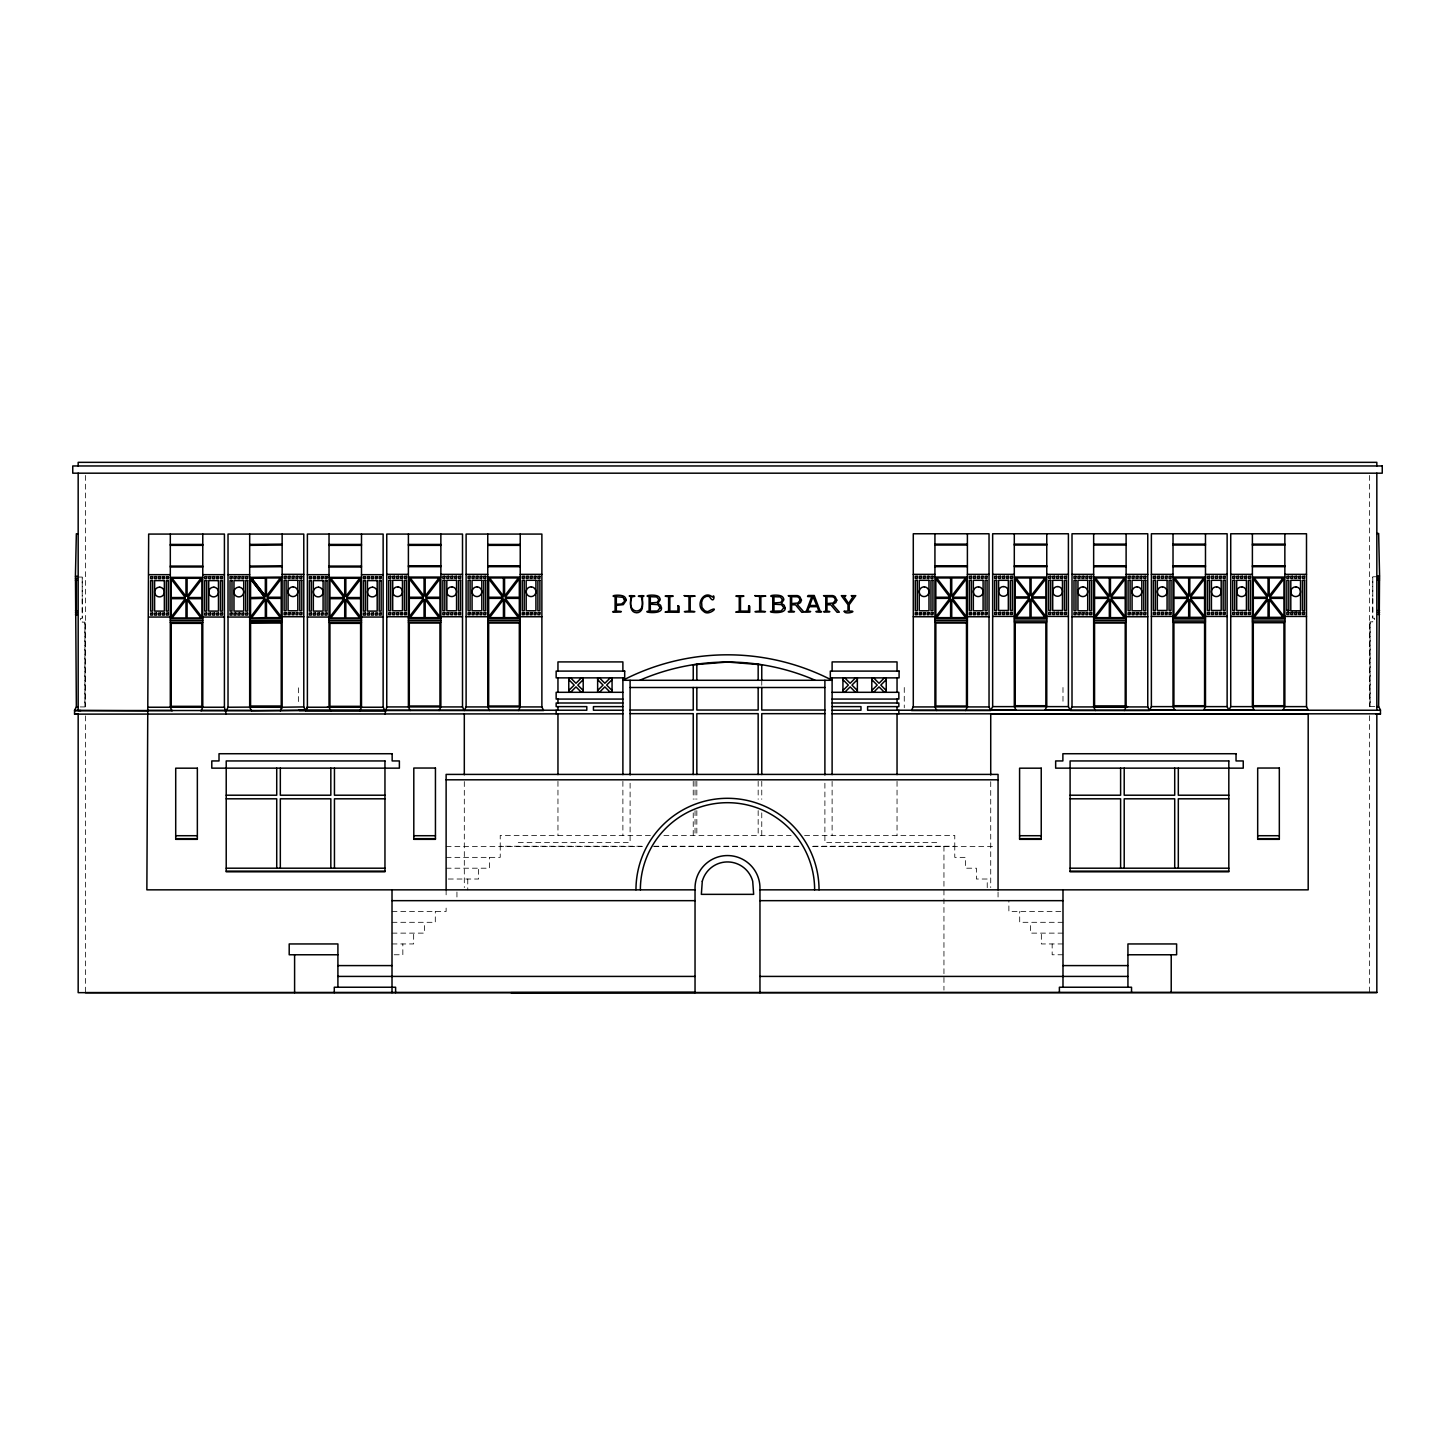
<?xml version="1.0" encoding="UTF-8"?>
<svg xmlns="http://www.w3.org/2000/svg" width="1455" height="1455" viewBox="0 0 1455 1455"><rect width="100%" height="100%" fill="white"/><g stroke="black" fill="none" stroke-linecap="round" stroke-linejoin="round"><path stroke-width="0.75" stroke-dasharray="5 3.75" d="M1376.83 576.762L1372.774 576.762L1372.774 618.248L1374.593 618.248L1374.593 620.066L1372.774 620.066L1372.774 621.867L1370.083 621.867L1370.083 706.639L1376.83 706.639M78.17 577.053L82.226 577.053L82.226 618.539L80.407 618.539L80.407 620.339L82.226 620.339L82.226 622.158L84.917 622.158L84.917 706.93L78.17 706.93M1372.774 577.671L1372.774 596.95M82.226 577.962L82.226 597.241M1372.774 598.078L1372.774 617.356M82.226 598.369L82.226 617.648M1370.083 622.758L1370.083 705.73M84.917 623.049L84.917 706.021M650.385 835.406L500.229 835.406L500.229 846.228L642.51 846.228M663.917 835.406L791.083 835.406M804.615 835.406L954.771 835.406L954.771 846.228L812.49 846.228M518.271 842.627L630.106 842.627L630.106 781.299M936.729 842.627L824.894 842.627L824.894 781.299M653.841 846.228L801.159 846.228M446.121 846.537L642.51 846.537M653.841 846.537L801.159 846.537M812.49 846.537L995.893 846.537M446.121 857.359L500.229 857.359L500.229 846.537M446.121 868.199L489.407 868.199L489.407 857.359M448.286 879.02L478.586 879.02L478.586 868.199M392.013 911.485L446.121 911.485L446.121 904.992M1060.822 911.485L1008.879 911.485L1008.879 900.663M392.013 922.306L435.3 922.306L435.3 911.485M1062.987 922.306L1019.7 922.306L1019.7 911.485M392.013 933.128L424.478 933.128L424.478 922.306M1062.987 933.128L1030.522 933.128L1030.522 922.306M392.013 943.949L413.656 943.949L413.656 933.128M1062.987 943.949L1041.343 943.949L1041.343 933.128M394.178 954.771L402.835 954.771L402.835 943.949M1062.987 954.771L1052.165 954.771L1052.165 943.949M1369.628 475.439L1369.628 706.821M1369.628 715.751L1369.628 992.656M1062.987 687.506L1062.987 703.274M998.057 892.006L998.057 898.499M990.728 781.681L990.728 887.586M987.236 887.677L987.236 879.02L976.414 879.02L976.414 868.199L965.593 868.199L965.593 857.359L954.771 857.359L954.771 846.537M943.949 846.228L943.949 990.091M904.264 687.506L904.264 707.785M897.044 781.371L897.044 835.406M832.115 781.371L832.115 835.406M761.765 680.285L761.765 685.705M761.765 781.299L761.765 799.341M761.765 812.872L761.765 835.406M758.164 781.299L758.164 799.341M758.164 810.617L758.164 835.406M696.836 781.299L696.836 799.341M696.836 810.617L696.836 835.406M695.035 781.299L695.035 799.341M695.035 810.617L695.035 835.406M693.235 781.299L693.235 799.341M693.235 812.872L693.235 835.406M622.886 781.371L622.886 835.406M557.956 781.371L557.956 835.406M467.764 879.02L467.764 889.842M464.309 781.553L464.309 887.586M456.943 892.006L456.943 898.499M446.121 889.842L446.121 898.499M298.366 687.815L298.366 703.583M85.372 475.439L85.372 706.821M85.372 715.896L85.372 992.656"/><path stroke-width="1.5" d="M624.795 601.279L623.049 597.332L616.32 596.696L616.32 604.207L621.467 604.043L624.795 601.279A3.074 3.074 0 0 0 624.613 599.042M695.035 889.842L146.864 889.842L148.665 534.076L224.416 534.076L224.416 707.239L226.216 714.041M200.972 710.84L202.772 707.239L202.772 534.076M226.216 710.84L228.017 707.239L228.017 534.076L303.786 534.076L303.786 706.93L305.586 710.531L74.551 710.531L146.864 710.84M249.678 706.93L282.143 706.93L280.324 710.84L282.143 707.239L282.143 534.076M305.586 710.531L307.387 706.93M307.387 707.239L383.138 707.239L383.138 534.076L307.387 534.076L307.387 707.239L305.586 710.84L384.957 710.84L383.138 706.93M359.694 710.84L361.495 707.239L361.495 534.076M299.275 710.531L543.679 710.531L541.878 706.93L541.878 534.076L466.109 534.076L466.109 706.93L464.309 710.531L462.508 706.93L462.508 534.076L386.757 534.076L386.757 706.93L384.957 713.95M439.064 710.531L440.865 706.93L440.865 534.076M518.417 710.531L520.235 706.93L520.235 534.076M913.285 706.621L911.485 710.531L990.837 710.531L989.036 706.93L989.036 533.767L913.285 533.767L913.285 706.93L989.036 706.93M965.593 710.531L967.393 706.93L967.393 533.767M990.837 710.222L992.656 706.621L992.656 533.767L1068.407 533.767L1068.407 706.621L1070.207 710.222M1044.963 710.222L1046.763 706.621L1046.763 533.767M1072.008 706.621L1070.207 710.531L1149.577 710.531L1147.759 706.93L1147.759 533.767L1072.008 533.767L1072.008 706.93L1147.759 706.93M1124.315 710.531L1126.115 706.93L1126.115 533.767M1149.577 710.222L1151.378 706.621L1151.378 533.767L1227.129 533.767L1227.129 706.621L1228.929 710.222L1230.73 706.621L1230.73 533.767L1306.499 533.767L1306.499 706.621L1308.3 710.222M1203.685 710.222L1205.486 706.621L1205.486 533.767M1283.037 710.222L1284.856 706.621L1284.856 533.767M78.17 533.767L76.351 533.767L75.46 574.361L76.351 706.93L74.551 710.222L74.551 714.132L78.17 714.132L78.17 992.656L1376.83 992.656L1376.83 713.823M568.778 690.488L574.179 685.087L568.778 679.667M581.4 677.866L575.98 683.286L570.578 677.866M570.578 692.307L575.98 686.887L581.4 692.307M583.2 679.667L577.799 685.087L583.2 690.488M597.641 690.488L603.043 685.087L597.641 679.667M610.263 677.866L604.844 683.286L599.442 677.866M599.442 692.307L604.844 686.887L610.263 692.307M612.064 679.667L606.644 685.087L612.064 690.488M842.936 690.488L848.356 685.087L842.936 679.667M855.558 677.866L850.157 683.286L844.737 677.866M844.737 692.307L850.157 686.887L855.558 692.307M857.359 679.667L851.957 685.087L857.359 690.488M871.8 690.488L877.201 685.087L871.8 679.667M884.422 677.866L879.02 683.286L873.6 677.866M873.6 692.307L879.02 686.887L884.422 692.307M886.222 679.667L880.821 685.087L886.222 690.488M639.909 680.285L642.092 679.267A220.396 220.396 0 0 1 812.909 679.267L815.091 680.285M692.562 664.844L727.5 662.043L762.438 664.844M251.479 578.272L265.337 577.962L265.337 596.023L251.479 578.272L265.337 577.962M264.665 597.241L250.569 597.55L250.569 578.854L264.665 597.241L250.569 579.163M282.143 707.239L303.786 706.93M280.488 710.531L305.423 710.222M249.678 544.443L282.143 544.134M249.678 545.352L282.143 545.043M249.678 566.086L282.143 565.777M249.678 566.995L282.143 566.686M249.678 577.362L282.143 577.053M249.678 618.848L282.143 618.539M249.678 620.648L282.143 620.339M249.678 622.467L282.143 622.158L249.678 622.158M282.143 706.93L228.017 707.239M280.324 710.531L251.479 710.84L249.678 707.239L249.678 534.076M511.051 992.656L1376.83 992.346M1376.83 533.476L1378.649 533.476L1379.54 574.07L1378.649 706.639L1380.449 709.931L1380.449 714.132L1375.903 714.132M934.928 544.134L967.393 544.134M1014.299 544.134L1046.763 544.134M1093.651 544.134L1126.115 544.134M1173.021 544.134L1205.486 544.134M1252.391 544.134L1284.856 544.134M170.308 544.443L202.772 544.443M329.03 544.443L361.495 544.443M408.4 544.443L440.865 544.443M487.752 544.443L520.235 544.443M934.928 545.043L967.393 545.043M1014.299 545.043L1046.763 545.043M1093.651 545.043L1126.115 545.043M1173.021 545.043L1205.486 545.043M1252.391 545.043L1284.856 545.043M170.308 545.352L202.772 545.352M329.03 545.352L361.495 545.352M408.4 545.352L440.865 545.352M487.752 545.352L520.235 545.352M408.4 565.777L440.865 565.777M487.752 565.777L520.235 565.777M934.928 565.777L967.393 565.777M1014.299 565.777L1046.763 565.777M1093.651 565.777L1126.115 565.777M1173.021 565.777L1205.486 565.777M1252.391 565.777L1284.856 565.777M170.308 566.086L202.772 566.086M329.03 566.086L361.495 566.086M408.4 566.686L440.865 566.686M487.752 566.686L520.235 566.686M934.928 566.686L967.393 566.686M1014.299 566.686L1046.763 566.686M1093.651 566.686L1126.115 566.686M1173.021 566.686L1205.486 566.686M1252.391 566.686L1284.856 566.686M170.308 566.995L202.772 566.995M329.03 566.995L361.495 566.995M282.143 574.361L303.786 574.361M386.757 574.361L408.4 574.361M440.865 574.361L462.508 574.361M466.109 574.361L487.752 574.361M520.235 574.361L541.878 574.361M913.285 574.361L934.928 574.361M967.393 574.361L989.036 574.361M992.656 574.361L1014.299 574.361M1046.763 574.361L1068.407 574.361M1072.008 574.361L1093.651 574.361M1126.115 574.361L1147.759 574.361M1151.378 574.361L1173.021 574.361M1205.486 574.361L1227.129 574.361M1230.73 574.361L1252.391 574.361M1284.856 574.361L1306.499 574.361M148.665 574.67L170.308 574.67M202.772 574.67L224.416 574.67M228.017 574.67L249.678 574.67M307.387 574.67L329.03 574.67M361.495 574.67L383.138 574.67M75.46 576.344L77.26 576.344M1377.74 576.053L1379.54 576.053M408.4 577.053L440.865 577.053M487.752 577.053L520.235 577.053M934.928 577.053L967.393 577.053M1014.299 577.053L1046.763 577.053M1093.651 577.053L1126.115 577.053M1173.021 577.053L1205.486 577.053M1252.391 577.053L1284.856 577.053M170.308 577.362L202.772 577.362M329.03 577.362L361.495 577.362M1377.74 578.035L1379.54 578.035M75.46 578.326L77.26 578.326M1377.74 580.018L1379.54 580.018M75.46 580.309L77.26 580.309M1286.838 610.482L1288.821 610.791L1288.821 580.309L1286.838 580.309L1286.838 610.482L1288.821 610.482M1377.74 610.5L1379.54 610.5M75.46 610.791L77.26 610.791M1377.74 612.482L1379.54 612.482M75.46 612.773L77.26 612.773M1377.74 614.465L1379.54 614.465M75.46 614.756L77.26 614.756M992.656 616.429L1014.299 616.429M1046.763 616.429L1068.407 616.429M1151.378 616.429L1173.021 616.429M1205.486 616.429L1227.129 616.429M1230.73 616.429L1252.391 616.429M1284.856 616.429L1306.499 616.429M282.143 616.738L303.786 616.738M386.757 616.738L408.4 616.738M440.865 616.738L462.508 616.738M466.109 616.738L487.752 616.738M520.235 616.738L541.878 616.738M913.285 616.738L934.928 616.738M967.393 616.738L989.036 616.738M1072.008 616.738L1093.651 616.738M1126.115 616.738L1147.759 616.738M148.665 617.047L170.308 617.047M202.772 617.047L224.416 617.047M228.017 617.047L249.678 617.047M307.387 617.047L329.03 617.047M361.495 617.047L383.138 617.047M1014.299 618.23L1046.763 618.23M1173.021 618.23L1205.486 618.23M1252.391 618.23L1284.856 618.23M408.4 618.539L440.865 618.539M487.752 618.539L520.235 618.539M934.928 618.539L967.393 618.539M1093.651 618.539L1126.115 618.539M170.308 618.848L202.772 618.848M329.03 618.848L361.495 618.848M1014.299 620.03L1046.763 620.03M1173.021 620.03L1205.486 620.03M1252.391 620.03L1284.856 620.03M408.4 620.339L440.865 620.339M487.752 620.339L520.235 620.339M934.928 620.339L967.393 620.339M1093.651 620.339L1126.115 620.339M170.308 620.648L202.772 620.648M329.03 620.648L361.495 620.648M1014.299 621.849L1046.763 621.849M1173.021 621.849L1205.486 621.849M1252.391 621.849L1284.856 621.849M408.4 622.158L440.865 622.158M487.752 622.158L520.235 622.158M934.928 622.158L967.393 622.158M1093.651 622.158L1126.115 622.158M170.308 622.467L202.772 622.467M329.03 622.467L361.495 622.467M630.106 687.506L824.894 687.506M622.886 692.307L556.156 692.307L556.156 699.073L622.886 699.073M832.115 692.307L898.844 692.307L898.844 699.073L832.115 699.073M622.886 703.001L556.156 703.001L556.156 706.621L586.802 706.621L586.802 710.222L298.621 710.222M832.115 703.001L898.844 703.001L898.844 706.621L867.598 706.621L867.598 710.222L1380.449 710.24M622.886 706.621L593.44 706.621L593.44 710.222L622.886 710.222M832.115 706.621L860.978 706.621L860.978 710.222L832.115 710.222M992.656 706.621L1068.407 706.621M1094.287 706.621L1127.716 706.621M1151.378 706.621L1227.129 706.621M1230.73 706.621L1306.499 706.621M1376.83 706.639L1378.649 706.639M76.351 706.93L78.17 706.93M327.448 706.93L360.858 706.93M386.757 706.93L462.508 706.93M466.109 706.93L541.878 706.93M148.665 707.239L224.416 707.239M991 709.913L1015.936 709.913M1045.108 709.913L1070.043 709.913M1149.723 709.913L1174.676 709.913M1203.831 709.913L1228.784 709.913M1229.093 709.913L1254.028 709.913M1283.201 709.913L1308.136 709.913M630.106 710.04L693.235 710.04L693.235 687.506M824.894 710.04L761.765 710.04L761.765 687.506M147.01 710.531L171.963 710.531M201.117 710.531L251.315 710.531M630.106 713.659L693.235 713.659L693.235 774.533M824.894 713.659L761.765 713.659L761.765 774.533M74.551 714.132L622.886 713.823M832.115 713.823L1380.449 713.823M446.121 779.807L998.057 779.807M226.216 795.212L276.723 795.212L276.723 768.149M384.957 795.212L334.45 795.212L334.45 768.149M1070.098 795.212L1120.605 795.212L1120.605 768.149M1228.82 795.212L1178.314 795.212L1178.314 768.149M226.216 798.813L276.723 798.813L276.723 868.199M384.957 798.813L334.45 798.813L334.45 868.199M1070.098 798.813L1120.605 798.813L1120.605 868.199M1228.82 798.813L1178.314 798.813L1178.314 868.199M175.709 835.716L197.353 835.716M413.802 835.716L435.445 835.716M1019.591 835.716L1041.234 835.716M1257.684 835.716L1279.327 835.716M175.709 838.662L197.353 838.662M413.802 838.662L435.445 838.662M1019.591 838.662L1041.234 838.662M1257.684 838.662L1279.327 838.662M226.216 868.199L384.957 868.199M1070.098 868.199L1228.82 868.199M226.216 871.127L384.957 871.127M1070.098 871.127L1228.82 871.127M759.965 889.842L1308.19 889.842L1308.19 713.896L990.728 714.096L990.728 774.933M392.013 900.663L695.035 900.663M759.965 900.663L1062.987 900.663M337.906 954.771L289.199 954.771L289.199 943.949L337.906 943.949L337.906 987.236M1127.934 954.771L1176.622 954.771L1176.622 943.949L1127.934 943.949L1127.934 987.236M337.906 965.593L392.013 965.593M1062.987 965.593L1127.934 965.593M337.906 976.414L695.035 976.414M759.965 976.414L1127.934 976.414M85.372 992.656L695.035 992.346M80.916 710.567L78.17 710.531L78.17 473.184M251.479 577.962L265.337 596.023M1254.192 710.222L1252.391 706.621L1252.391 533.767M1174.822 710.222L1173.021 706.621L1173.021 533.767M1095.451 710.531L1093.651 706.93L1093.651 533.767M1016.099 710.222L1014.299 706.621L1014.299 533.767M936.729 710.531L934.928 706.93L934.928 533.767M489.571 710.531L487.752 706.93L487.752 534.076M410.201 710.531L408.4 706.93L408.4 534.076M330.831 710.84L329.03 707.239L329.03 534.076M172.108 710.84L170.308 707.239L170.308 534.076M1378.649 580.018L1378.649 610.5M1376.83 465.964L1376.83 462.344L78.17 462.344L78.17 465.964M1376.83 473.184L1376.83 710.24M1174.712 768.149L1174.712 795.212L1124.206 795.212L1124.206 768.149M1174.712 868.199L1174.712 798.813L1124.206 798.813L1124.206 868.199M1171.22 954.771L1171.22 992.346M1131.535 992.346L1131.535 987.236L1059.386 987.236L1059.386 992.346M1062.987 889.842L1062.987 987.236M998.057 889.842L998.057 774.406L446.121 774.406L446.121 889.842M898.844 710.222L898.844 713.823M897.044 671.101L897.044 661.916L832.115 661.916L832.115 671.101M897.044 677.866L897.044 692.307M897.044 699.073L897.044 703.001M897.044 706.621L897.044 710.222M897.044 713.823L897.044 774.624M886.222 677.866L886.222 692.307M871.8 677.866L871.8 692.307M857.359 677.866L857.359 692.307M842.936 677.866L842.936 692.307M832.115 677.866L832.115 774.624M824.894 680.285L824.894 774.915M761.765 664.753L761.765 680.285M759.965 992.656L759.965 888.023A32.465 32.465 0 0 0 727.5 855.558A32.465 32.465 0 0 0 695.035 888.023L695.035 992.656M758.164 664.317L758.164 680.285M758.164 687.506L758.164 710.04L696.836 710.04L696.836 687.506M758.164 774.533L758.164 713.659L696.836 713.659L696.836 774.533M696.836 664.317L696.836 680.285M693.235 664.753L693.235 680.285M630.106 680.285L630.106 774.915M622.886 671.101L622.886 661.916L557.956 661.916L557.956 671.101M622.886 677.866L622.886 774.624M612.064 677.866L612.064 692.307M597.641 677.866L597.641 692.307M583.2 677.866L583.2 692.307M568.778 677.866L568.778 692.307M557.956 677.866L557.956 692.307M557.956 699.073L557.956 703.001M557.956 706.621L557.956 710.222M557.956 713.823L557.956 774.624M556.156 710.222L556.156 713.823M464.309 713.896L464.309 774.788M395.615 992.656L395.615 987.236L334.286 987.236L334.286 992.656M392.013 889.842L392.013 992.656M330.831 768.149L330.831 795.212L280.324 795.212L280.324 768.149M330.831 868.199L330.831 798.813L280.324 798.813L280.324 868.199M294.601 954.771L294.601 992.656M76.351 580.309L76.351 610.791M640.364 889.842A87.136 87.136 0 0 1 727.5 802.687A87.136 87.136 0 0 1 814.636 889.842M635.962 889.842A91.538 91.538 0 0 1 727.5 798.304A91.538 91.538 0 0 1 819.038 889.842M701.565 601.57L701.947 607.408L704.438 610.445A5.984 5.984 0 0 0 707.948 611.573C722.08 603.661 709.058 617.211 703.62 611.373C694.999 605.717 703.583 589.166 712.568 597.15C714.769 591.821 714.823 605.862 709.476 596.623A6.275 6.275 0 0 0 706.112 596.459L703.365 598.023L701.565 601.57M642.437 606.79C642.564 609.936 639.836 612.846 636.653 612.773C628.706 612.41 630.743 601.77 630.797 596.696C624.177 594.804 641.419 595.95 631.997 596.696C624.722 615.265 648.257 616.138 641.237 596.696C631.797 595.932 649.057 594.822 642.437 596.696L642.437 606.79M626.141 600.388L623.304 604.643L616.32 605.407L616.32 611.1C632.198 611.827 604.553 613.119 615.101 611.1L615.101 596.696C607.499 595.604 623.704 593.513 625.25 597.714A4.383 4.383 0 0 1 626.141 600.388M661.425 607.699C663.244 615.41 639.509 611.864 649.112 611.1L649.112 596.696C641.51 595.622 657.551 593.458 659.37 597.478A3.874 3.874 0 0 1 660.17 599.842L657.787 603.425L660.552 605.225L661.425 607.699M785.082 607.699C786.882 615.41 763.148 611.864 772.75 611.1L772.75 596.696C765.148 595.622 781.208 593.458 783.008 597.478A3.874 3.874 0 0 1 783.808 599.842L781.444 603.425L784.19 605.225L785.082 607.699M702.292 881.275L701.346 894.352L753.654 894.352L752.708 881.275A26.099 26.099 0 0 0 702.292 881.275M660.206 607.717L657.514 610.973L650.33 611.1L650.33 604.189L657.787 604.625L660.206 607.717M783.863 607.717L781.171 610.973L773.969 611.1L773.969 604.189L781.444 604.625L783.863 607.717M658.951 599.751L657.096 602.461L650.33 602.97L650.33 596.696L656.66 596.932L658.951 599.751M782.59 599.751L780.735 602.461L773.969 602.97L773.969 596.696L780.298 596.932L782.59 599.751M800.25 600.097L797.795 603.025L791.647 603.589L791.647 596.696L796.922 596.768A4.147 4.147 0 0 1 799.031 597.787L800.25 600.097M835.588 600.097L833.133 603.025L826.967 603.589L826.967 596.696L832.242 596.768A4.147 4.147 0 0 1 834.37 597.787L835.588 600.097M801.469 600.151L800.505 602.588L797.304 604.48L803.997 612.137L801.778 612.3L795.485 604.807L791.647 604.807L791.647 611.1C801.505 612.137 782.008 612.61 790.429 611.1L790.429 596.696L788.192 595.659L797.195 595.586A5.238 5.238 0 0 1 799.923 596.914L801.469 600.151M836.789 600.151L835.825 602.588L832.642 604.48L839.335 612.137L837.098 612.3L830.805 604.807L826.967 604.807L826.967 611.1C836.825 612.137 817.346 612.61 825.767 611.1L825.767 596.696L823.53 595.659L832.533 595.586A5.238 5.238 0 0 1 835.243 596.914L836.789 600.151M678.03 605.68L677.866 611.1L669.846 611.1L669.846 596.696C682.159 595.459 656.296 595.459 668.609 596.696L668.609 611.1L665.117 612.137L679.085 612.3L679.085 606.299L678.03 605.68M748.688 605.68L748.507 611.1L740.486 611.1L740.486 596.696C752.799 595.459 726.954 595.459 739.267 596.696L739.267 611.1L735.775 612.137L749.743 612.3L749.743 606.299L748.688 605.68M809.271 606.68L807.652 611.1C817.274 611.773 800.014 613.064 806.397 611.1L811.726 596.696L807.543 596.532L808.162 595.495L814.236 595.495L820.129 611.1C826.513 613.064 809.253 611.773 818.874 611.1L817.219 606.68L809.271 606.68M812.981 596.696L809.744 605.48L816.746 605.48L812.981 596.696M844.227 611.264C844.609 615.229 859.65 610.663 849.211 611.1L849.211 604.716L855.758 595.659L851.211 595.659L853.012 596.696L848.592 603.498L844.082 596.696L845.901 595.659L841.336 595.659L847.992 604.716L847.992 611.1L844.227 611.264M684.232 595.659L688.997 596.696L688.997 611.1C672.428 612.3 706.784 612.3 690.197 611.1L690.197 596.696L695.144 596.095L684.232 595.659M754.89 595.659L759.656 596.696L759.656 611.1C743.069 612.3 777.443 612.3 760.856 611.1L760.856 596.696L765.803 596.095L754.89 595.659M265.337 599.569L251.479 617.957L265.337 617.648L265.337 599.569M264.665 598.369L250.569 617.047L250.569 598.678L264.665 598.369M185.312 598.678L171.199 617.047L171.199 598.678L185.312 598.678M200.972 578.272L187.095 596.332L187.095 578.272L200.972 578.272M185.967 599.878L172.108 617.957L185.967 617.957L185.967 599.878M201.863 579.163L187.768 597.55L201.863 597.55L201.863 579.163M280.324 577.962L266.465 596.023L266.465 577.962L280.324 577.962M281.233 578.854L267.138 597.241L281.233 597.241L281.233 578.854M344.035 598.678L329.939 617.047L329.939 598.678L344.035 598.678M359.694 578.272L345.835 596.332L345.835 578.272L359.694 578.272M344.708 599.878L330.831 617.957L344.708 617.957L344.708 599.878M360.604 579.163L346.49 597.55L360.604 597.55L360.604 579.163M423.405 598.369L409.291 616.738L409.291 598.369L423.405 598.369M439.064 577.962L425.187 596.023L425.187 577.962L439.064 577.962M424.06 599.569L410.201 617.648L424.06 617.648L424.06 599.569M439.956 578.854L425.86 597.241L439.956 597.241L439.956 578.854M502.757 598.369L488.662 616.738L488.662 598.369L502.757 598.369M518.417 577.962L504.558 596.023L504.558 577.962L518.417 577.962M503.43 599.569L489.571 617.648L503.43 617.648L503.43 599.569M519.326 578.854L505.231 597.241L519.326 597.241L519.326 578.854M949.933 598.369L935.838 616.738L935.838 598.369L949.933 598.369M965.593 577.962L951.734 596.023L951.734 577.962L965.593 577.962M950.606 599.569L936.729 617.648L950.606 617.648L950.606 599.569M966.484 578.854L952.388 597.241L966.484 597.241L966.484 578.854M1029.303 598.06L1015.19 616.429L1015.19 598.06L1029.303 598.06M1029.958 599.26L1016.099 617.338L1029.958 617.338L1029.958 599.26M1108.655 598.369L1094.56 616.738L1094.56 598.369L1108.655 598.369M1124.315 577.962L1110.456 596.023L1110.456 577.962L1124.315 577.962M1109.328 599.569L1095.451 617.648L1109.328 617.648L1109.328 599.569M1125.224 578.854L1111.111 597.241L1125.224 597.241L1125.224 578.854M1203.685 577.962L1189.808 596.023L1189.808 577.962L1203.685 577.962M1204.576 578.854L1190.481 597.241L1204.576 597.241L1204.576 578.854M1283.037 577.962L1269.178 596.023L1269.178 577.962L1283.037 577.962M1283.947 578.854L1269.851 597.241L1283.947 597.241L1283.947 578.854M1044.963 577.962L1031.086 595.713L1031.086 577.962L1044.963 577.962M1045.854 578.854L1031.759 596.932L1045.854 596.932L1045.854 578.854M1188.026 598.369L1173.912 616.429L1173.912 598.369L1188.026 598.369M1188.68 599.569L1174.822 617.338L1188.68 617.338L1188.68 599.569M1267.378 598.369L1253.282 616.429L1253.282 598.369L1267.378 598.369M1268.051 599.569L1254.192 617.338L1268.051 617.338L1268.051 599.569M159.814 587.202L158.54 587.293A4.856 4.856 0 0 0 154.648 591.712L154.721 592.985A4.856 4.856 0 0 0 159.159 596.877L160.414 596.805A4.856 4.856 0 0 0 164.324 592.367L164.233 591.112A4.856 4.856 0 0 0 159.814 587.202M213.921 587.202L212.666 587.293A4.856 4.856 0 0 0 208.756 591.712L208.847 592.985A4.856 4.856 0 0 0 213.267 596.877L214.522 596.805A4.856 4.856 0 0 0 218.432 592.367L218.359 591.112A4.856 4.856 0 0 0 213.921 587.202M239.166 587.202L237.911 587.293A4.856 4.856 0 0 0 234.019 591.712L234.091 592.985A4.856 4.856 0 0 0 238.511 596.877L239.784 596.805A4.856 4.856 0 0 0 243.676 592.367L243.603 591.112A4.856 4.856 0 0 0 239.166 587.202M293.292 586.892L292.019 586.983A4.856 4.856 0 0 0 288.126 591.403L288.199 592.676A4.856 4.856 0 0 0 292.637 596.568L293.892 596.495A4.856 4.856 0 0 0 297.802 592.058L297.711 590.803A4.856 4.856 0 0 0 293.292 586.892M318.536 587.202L317.281 587.293A4.856 4.856 0 0 0 313.371 591.712L313.462 592.985A4.856 4.856 0 0 0 317.881 596.877L319.154 596.805A4.856 4.856 0 0 0 323.046 592.367L322.974 591.112A4.856 4.856 0 0 0 318.536 587.202M372.644 587.202L371.389 587.293A4.856 4.856 0 0 0 367.478 591.712L367.569 592.985A4.856 4.856 0 0 0 371.989 596.877L373.262 596.805A4.856 4.856 0 0 0 377.154 592.367L377.081 591.112A4.856 4.856 0 0 0 372.644 587.202M397.906 586.892L396.633 586.983A4.856 4.856 0 0 0 392.741 591.403L392.814 592.676A4.856 4.856 0 0 0 397.251 596.568L398.506 596.495A4.856 4.856 0 0 0 402.417 592.058L402.326 590.803A4.856 4.856 0 0 0 397.906 586.892M452.014 586.892L450.759 586.983A4.856 4.856 0 0 0 446.849 591.403L446.921 592.676A4.856 4.856 0 0 0 451.359 596.568L452.614 596.495A4.856 4.856 0 0 0 456.524 592.058L456.434 590.803A4.856 4.856 0 0 0 452.014 586.892M477.258 586.892L476.003 586.983A4.856 4.856 0 0 0 472.093 591.403L472.184 592.676A4.856 4.856 0 0 0 476.603 596.568L477.877 596.495A4.856 4.856 0 0 0 481.769 592.058L481.696 590.803A4.856 4.856 0 0 0 477.258 586.892M531.384 586.892L530.111 586.983A4.856 4.856 0 0 0 526.219 591.403L526.292 592.676A4.856 4.856 0 0 0 530.729 596.568L531.984 596.495A4.856 4.856 0 0 0 535.895 592.058L535.804 590.803A4.856 4.856 0 0 0 531.384 586.892M924.434 586.892L923.161 586.983A4.856 4.856 0 0 0 919.269 591.403L919.342 592.676A4.856 4.856 0 0 0 923.78 596.568L925.034 596.495A4.856 4.856 0 0 0 928.945 592.058L928.854 590.803A4.856 4.856 0 0 0 924.434 586.892M978.542 586.892L977.287 586.983A4.856 4.856 0 0 0 973.377 591.403L973.468 592.676A4.856 4.856 0 0 0 977.887 596.568L979.16 596.495A4.856 4.856 0 0 0 983.053 592.058L982.98 590.803A4.856 4.856 0 0 0 978.542 586.892M1003.804 586.583L1002.531 586.674A4.856 4.856 0 0 0 998.639 591.094L998.712 592.367A4.856 4.856 0 0 0 1003.15 596.259L1004.405 596.186A4.856 4.856 0 0 0 1008.297 591.749L1008.224 590.494A4.856 4.856 0 0 0 1003.804 586.583M1057.912 586.583L1056.639 586.674A4.856 4.856 0 0 0 1052.747 591.094L1052.82 592.367A4.856 4.856 0 0 0 1057.258 596.259L1058.513 596.186A4.856 4.856 0 0 0 1062.423 591.749L1062.332 590.494A4.856 4.856 0 0 0 1057.912 586.583M1083.157 586.892L1081.902 586.983A4.856 4.856 0 0 0 1077.991 591.403L1078.082 592.676A4.856 4.856 0 0 0 1082.502 596.568L1083.775 596.495A4.856 4.856 0 0 0 1087.667 592.058L1087.594 590.803A4.856 4.856 0 0 0 1083.157 586.892M1137.264 586.892L1136.009 586.983A4.856 4.856 0 0 0 1132.099 591.403L1132.19 592.676A4.856 4.856 0 0 0 1136.61 596.568L1137.883 596.495A4.856 4.856 0 0 0 1141.775 592.058L1141.702 590.803A4.856 4.856 0 0 0 1137.264 586.892M1162.527 586.892L1161.254 586.983A4.856 4.856 0 0 0 1157.362 591.403L1157.434 592.676A4.856 4.856 0 0 0 1161.872 596.568L1163.127 596.495A4.856 4.856 0 0 0 1167.037 592.058L1166.946 590.803A4.856 4.856 0 0 0 1162.527 586.892M1216.635 586.892L1215.38 586.983A4.856 4.856 0 0 0 1211.469 591.403L1211.56 592.676A4.856 4.856 0 0 0 1215.98 596.568L1217.235 596.495A4.856 4.856 0 0 0 1221.145 592.058L1221.072 590.803A4.856 4.856 0 0 0 1216.635 586.892M1241.879 586.892L1240.624 586.983A4.856 4.856 0 0 0 1236.732 591.403L1236.805 592.676A4.856 4.856 0 0 0 1241.224 596.568L1242.497 596.495A4.856 4.856 0 0 0 1246.389 592.058L1246.317 590.803A4.856 4.856 0 0 0 1241.879 586.892M1296.005 586.892L1294.732 586.983A4.856 4.856 0 0 0 1290.84 591.403L1290.912 592.676A4.856 4.856 0 0 0 1295.35 596.568L1296.605 596.495A4.856 4.856 0 0 0 1300.515 592.058L1300.424 590.803A4.856 4.856 0 0 0 1296.005 586.892M1382.25 465.964L72.75 465.964L72.75 473.184L1382.25 473.184L1382.25 465.964M286.108 576.344L284.125 576.344L284.125 578.326L286.108 578.326L286.108 576.344M290.072 576.344L288.09 576.344L288.09 578.326L290.072 578.326L290.072 576.344M294.037 576.344L292.055 576.344L292.055 578.326L294.037 578.326L294.037 576.344M297.82 576.344L296.02 576.344L296.02 578.326L297.82 578.326L297.82 576.344M301.803 576.344L299.821 576.344L299.821 578.326L301.803 578.326L301.803 576.344M390.722 576.344L388.74 576.344L388.74 578.326L390.722 578.326L390.722 576.344M394.687 576.344L392.704 576.344L392.704 578.326L394.687 578.326L394.687 576.344M398.652 576.344L396.669 576.344L396.669 578.326L398.652 578.326L398.652 576.344M402.453 576.344L400.634 576.344L400.634 578.326L402.453 578.326L402.453 576.344M406.418 576.344L404.435 576.344L404.435 578.326L406.418 578.326L406.418 576.344M444.83 576.344L442.847 576.344L442.847 578.326L444.83 578.326L444.83 576.344M448.795 576.344L446.812 576.344L446.812 578.326L448.795 578.326L448.795 576.344M452.76 576.344L450.777 576.344L450.777 578.326L452.76 578.326L452.76 576.344M456.561 576.344L454.76 576.344L454.76 578.326L456.561 578.326L456.561 576.344M460.526 576.344L458.543 576.344L458.543 578.326L460.526 578.326L460.526 576.344M470.092 576.344L468.092 576.344L468.092 578.326L470.092 578.326L470.092 576.344M474.057 576.344L472.075 576.344L472.075 578.326L474.057 578.326L474.057 576.344M478.022 576.344L476.04 576.344L476.04 578.326L478.022 578.326L478.022 576.344M481.805 576.344L480.005 576.344L480.005 578.326L481.805 578.326L481.805 576.344M485.77 576.344L483.788 576.344L483.788 578.326L485.77 578.326L485.77 576.344M524.2 576.344L522.218 576.344L522.218 578.326L524.2 578.326L524.2 576.344M528.165 576.344L526.183 576.344L526.183 578.326L528.165 578.326L528.165 576.344M532.13 576.344L530.147 576.344L530.147 578.326L532.13 578.326L532.13 576.344M535.913 576.344L534.112 576.344L534.112 578.326L535.913 578.326L535.913 576.344M539.896 576.344L537.895 576.344L537.895 578.326L539.896 578.326L539.896 576.344M917.25 576.344L915.268 576.344L915.268 578.326L917.25 578.326L917.25 576.344M921.215 576.344L919.233 576.344L919.233 578.326L921.215 578.326L921.215 576.344M925.18 576.344L923.198 576.344L923.198 578.326L925.18 578.326L925.18 576.344M928.981 576.344L927.181 576.344L927.181 578.326L928.981 578.326L928.981 576.344M932.946 576.344L930.964 576.344L930.964 578.326L932.946 578.326L932.946 576.344M971.358 576.344L969.376 576.344L969.376 578.326L971.358 578.326L971.358 576.344M975.323 576.344L973.34 576.344L973.34 578.326L975.323 578.326L975.323 576.344M979.306 576.344L977.324 576.344L977.324 578.326L979.306 578.326L979.306 576.344M983.089 576.344L981.288 576.344L981.288 578.326L983.089 578.326L983.089 576.344M987.054 576.344L985.071 576.344L985.071 578.326L987.054 578.326L987.054 576.344M996.62 576.344L994.638 576.344L994.638 578.326L996.62 578.326L996.62 576.344M1000.585 576.344L998.603 576.344L998.603 578.326L1000.585 578.326L1000.585 576.344M1004.55 576.344L1002.568 576.344L1002.568 578.326L1004.55 578.326L1004.55 576.344M1008.333 576.344L1006.533 576.344L1006.533 578.326L1008.333 578.326L1008.333 576.344M1012.316 576.344L1010.316 576.344L1010.316 578.326L1012.316 578.326L1012.316 576.344M1050.728 576.344L1048.746 576.344L1048.746 578.326L1050.728 578.326L1050.728 576.344M1054.693 576.344L1052.711 576.344L1052.711 578.326L1054.693 578.326L1054.693 576.344M1058.658 576.344L1056.676 576.344L1056.676 578.326L1058.658 578.326L1058.658 576.344M1062.459 576.344L1060.64 576.344L1060.64 578.326L1062.459 578.326L1062.459 576.344M1066.424 576.344L1064.442 576.344L1064.442 578.326L1066.424 578.326L1066.424 576.344M1075.973 576.344L1073.99 576.344L1073.99 578.326L1075.973 578.326L1075.973 576.344M1079.956 576.344L1077.955 576.344L1077.955 578.326L1079.956 578.326L1079.956 576.344M1083.92 576.344L1081.938 576.344L1081.938 578.326L1083.92 578.326L1083.92 576.344M1087.703 576.344L1085.903 576.344L1085.903 578.326L1087.703 578.326L1087.703 576.344M1091.668 576.344L1089.686 576.344L1089.686 578.326L1091.668 578.326L1091.668 576.344M1130.099 576.344L1128.098 576.344L1128.098 578.326L1130.099 578.326L1130.099 576.344M1134.063 576.344L1132.081 576.344L1132.081 578.326L1134.063 578.326L1134.063 576.344M1138.028 576.344L1136.046 576.344L1136.046 578.326L1138.028 578.326L1138.028 576.344M1141.811 576.344L1140.011 576.344L1140.011 578.326L1141.811 578.326L1141.811 576.344M1145.776 576.344L1143.794 576.344L1143.794 578.326L1145.776 578.326L1145.776 576.344M1155.343 576.344L1153.36 576.344L1153.36 578.326L1155.343 578.326L1155.343 576.344M1159.308 576.344L1157.325 576.344L1157.325 578.326L1159.308 578.326L1159.308 576.344M1163.273 576.344L1161.29 576.344L1161.29 578.326L1163.273 578.326L1163.273 576.344M1167.074 576.344L1165.255 576.344L1165.255 578.326L1167.074 578.326L1167.074 576.344M1171.039 576.344L1169.056 576.344L1169.056 578.326L1171.039 578.326L1171.039 576.344M1209.451 576.344L1207.468 576.344L1207.468 578.326L1209.451 578.326L1209.451 576.344M1213.415 576.344L1211.433 576.344L1211.433 578.326L1213.415 578.326L1213.415 576.344M1217.399 576.344L1215.398 576.344L1215.398 578.326L1217.399 578.326L1217.399 576.344M1221.182 576.344L1219.381 576.344L1219.381 578.326L1221.182 578.326L1221.182 576.344M1225.146 576.344L1223.164 576.344L1223.164 578.326L1225.146 578.326L1225.146 576.344M1234.713 576.344L1232.731 576.344L1232.731 578.326L1234.713 578.326L1234.713 576.344M1238.678 576.344L1236.695 576.344L1236.695 578.326L1238.678 578.326L1238.678 576.344M1242.643 576.344L1240.66 576.344L1240.66 578.326L1242.643 578.326L1242.643 576.344M1246.426 576.344L1244.625 576.344L1244.625 578.326L1246.426 578.326L1246.426 576.344M1250.391 576.344L1248.408 576.344L1248.408 578.326L1250.391 578.326L1250.391 576.344M1288.821 576.344L1286.838 576.344L1286.838 578.326L1288.821 578.326L1288.821 576.344M1292.786 576.344L1290.803 576.344L1290.803 578.326L1292.786 578.326L1292.786 576.344M1296.751 576.344L1294.768 576.344L1294.768 578.326L1296.751 578.326L1296.751 576.344M1300.534 576.344L1298.733 576.344L1298.733 578.326L1300.534 578.326L1300.534 576.344M1304.517 576.344L1302.534 576.344L1302.534 578.326L1304.517 578.326L1304.517 576.344M152.63 576.653L150.647 576.653L150.647 578.635L152.63 578.635L152.63 576.653M156.594 576.653L154.612 576.653L154.612 578.635L156.594 578.635L156.594 576.653M160.559 576.653L158.577 576.653L158.577 578.635L160.559 578.635L160.559 576.653M164.36 576.653L162.542 576.653L162.542 578.635L164.36 578.635L164.36 576.653M168.325 576.653L166.343 576.653L166.343 578.635L168.325 578.635L168.325 576.653M206.737 576.653L204.755 576.653L204.755 578.635L206.737 578.635L206.737 576.653M210.702 576.653L208.72 576.653L208.72 578.635L210.702 578.635L210.702 576.653M214.685 576.653L212.685 576.653L212.685 578.635L214.685 578.635L214.685 576.653M218.468 576.653L216.668 576.653L216.668 578.635L218.468 578.635L218.468 576.653M222.433 576.653L220.451 576.653L220.451 578.635L222.433 578.635L222.433 576.653M232 576.653L230.017 576.653L230.017 578.635L232 578.635L232 576.653M235.965 576.653L233.982 576.653L233.982 578.635L235.965 578.635L235.965 576.653M239.929 576.653L237.947 576.653L237.947 578.635L239.929 578.635L239.929 576.653M243.713 576.653L241.912 576.653L241.912 578.635L243.713 578.635L243.713 576.653M247.677 576.653L245.695 576.653L245.695 578.635L247.677 578.635L247.677 576.653M311.352 576.653L309.369 576.653L309.369 578.635L311.352 578.635L311.352 576.653M315.317 576.653L313.334 576.653L313.334 578.635L315.317 578.635L315.317 576.653M319.3 576.653L317.317 576.653L317.317 578.635L319.3 578.635L319.3 576.653M323.083 576.653L321.282 576.653L321.282 578.635L323.083 578.635L323.083 576.653M327.048 576.653L325.065 576.653L325.065 578.635L327.048 578.635L327.048 576.653M365.46 576.653L363.477 576.653L363.477 578.635L365.46 578.635L365.46 576.653M369.443 576.653L367.46 576.653L367.46 578.635L369.443 578.635L369.443 576.653M373.408 576.653L371.425 576.653L371.425 578.635L373.408 578.635L373.408 576.653M377.191 576.653L375.39 576.653L375.39 578.635L377.191 578.635L377.191 576.653M381.155 576.653L379.173 576.653L379.173 578.635L381.155 578.635L381.155 576.653M424.06 577.962L410.201 577.962L424.06 596.023L424.06 577.962M503.43 577.962L489.571 577.962L503.43 596.023L503.43 577.962M950.606 577.962L936.729 577.962L950.606 596.023L950.606 577.962M1029.958 577.962L1016.099 577.962L1029.958 595.713L1029.958 577.962M1109.328 577.962L1095.451 577.962L1109.328 596.023L1109.328 577.962M1188.68 577.962L1174.822 577.962L1188.68 596.023L1188.68 577.962M1268.051 577.962L1254.192 577.962L1268.051 596.023L1268.051 577.962M185.967 578.272L172.108 578.272L185.967 596.332L185.967 578.272M344.708 578.272L330.831 578.272L344.708 596.332L344.708 578.272M286.108 580.309L284.125 580.309L284.125 610.791L286.108 610.791L286.108 580.309M297.82 580.309L288.09 580.309L288.09 610.791L297.82 610.791L297.82 580.309M301.803 580.309L299.821 580.309L299.821 610.791L301.803 610.791L301.803 580.309M390.722 580.309L388.74 580.309L388.74 610.791L390.722 610.791L390.722 580.309M402.453 580.309L392.704 580.309L392.704 610.791L402.453 610.791L402.453 580.309M406.418 580.309L404.435 580.309L404.435 610.791L406.418 610.791L406.418 580.309M444.83 580.309L442.847 580.309L442.847 610.791L444.83 610.791L444.83 580.309M456.561 580.309L446.812 580.309L446.812 610.791L456.561 610.791L456.561 580.309M460.526 580.309L458.543 580.309L458.543 610.791L460.526 610.791L460.526 580.309M470.092 580.309L468.092 580.309L468.092 610.791L470.092 610.791L470.092 580.309M481.805 580.309L472.075 580.309L472.075 610.791L481.805 610.791L481.805 580.309M485.77 580.309L483.788 580.309L483.788 610.791L485.77 610.791L485.77 580.309M524.2 580.309L522.218 580.309L522.218 610.791L524.2 610.791L524.2 580.309M535.913 580.309L526.183 580.309L526.183 610.791L535.913 610.791L535.913 580.309M539.896 580.309L537.895 580.309L537.895 610.791L539.896 610.791L539.896 580.309M917.25 580.309L915.268 580.309L915.268 610.791L917.25 610.791L917.25 580.309M928.981 580.309L919.233 580.309L919.233 610.791L928.981 610.791L928.981 580.309M932.946 580.309L930.964 580.309L930.964 610.791L932.946 610.791L932.946 580.309M971.358 580.309L969.376 580.309L969.376 610.791L971.358 610.791L971.358 580.309M983.089 580.309L973.34 580.309L973.34 610.791L983.089 610.791L983.089 580.309M987.054 580.309L985.071 580.309L985.071 610.791L987.054 610.791L987.054 580.309M996.62 580.309L994.638 580.309L994.638 610.482L996.62 610.482L996.62 580.309M1008.333 580.309L998.603 580.309L998.603 610.482L1008.333 610.482L1008.333 580.309M1012.316 580.309L1010.316 580.309L1010.316 610.482L1012.316 610.482L1012.316 580.309M1050.728 580.309L1048.746 580.309L1048.746 610.482L1050.728 610.482L1050.728 580.309M1062.459 580.309L1052.711 580.309L1052.711 610.482L1062.459 610.482L1062.459 580.309M1066.424 580.309L1064.442 580.309L1064.442 610.482L1066.424 610.482L1066.424 580.309M1075.973 580.309L1073.99 580.309L1073.99 610.791L1075.973 610.791L1075.973 580.309M1087.703 580.309L1077.955 580.309L1077.955 610.791L1087.703 610.791L1087.703 580.309M1091.668 580.309L1089.686 580.309L1089.686 610.791L1091.668 610.791L1091.668 580.309M1130.099 580.309L1128.098 580.309L1128.098 610.791L1130.099 610.791L1130.099 580.309M1141.811 580.309L1132.081 580.309L1132.081 610.791L1141.811 610.791L1141.811 580.309M1145.776 580.309L1143.794 580.309L1143.794 610.791L1145.776 610.791L1145.776 580.309M1155.343 580.309L1153.36 580.309L1153.36 610.482L1155.343 610.482L1155.343 580.309M1167.074 580.309L1157.325 580.309L1157.325 610.482L1167.074 610.482L1167.074 580.309M1171.039 580.309L1169.056 580.309L1169.056 610.482L1171.039 610.482L1171.039 580.309M1209.451 580.309L1207.468 580.309L1207.468 610.482L1209.451 610.482L1209.451 580.309M1221.182 580.309L1211.433 580.309L1211.433 610.482L1221.182 610.482L1221.182 580.309M1225.146 580.309L1223.164 580.309L1223.164 610.482L1225.146 610.482L1225.146 580.309M1234.713 580.309L1232.731 580.309L1232.731 610.482L1234.713 610.482L1234.713 580.309M1246.426 580.309L1236.695 580.309L1236.695 610.482L1246.426 610.482L1246.426 580.309M1250.391 580.309L1248.408 580.309L1248.408 610.482L1250.391 610.482L1250.391 580.309M1300.534 580.309L1290.803 580.309L1290.803 610.791L1300.534 610.791L1300.534 580.309M1304.517 580.309L1302.534 580.309L1302.534 610.791L1304.517 610.791L1304.517 580.309M152.63 580.618L150.647 580.618L150.647 611.1L152.63 611.1L152.63 580.618M164.36 580.618L154.612 580.618L154.612 611.1L164.36 611.1L164.36 580.618M168.325 580.618L166.343 580.618L166.343 611.1L168.325 611.1L168.325 580.618M206.737 580.618L204.755 580.618L204.755 611.1L206.737 611.1L206.737 580.618M218.468 580.618L208.72 580.618L208.72 611.1L218.468 611.1L218.468 580.618M222.433 580.618L220.451 580.618L220.451 611.1L222.433 611.1L222.433 580.618M232 580.618L230.017 580.618L230.017 611.1L232 611.1L232 580.618M243.713 580.618L233.982 580.618L233.982 611.1L243.713 611.1L243.713 580.618M247.677 580.618L245.695 580.618L245.695 611.1L247.677 611.1L247.677 580.618M311.352 580.618L309.369 580.618L309.369 611.1L311.352 611.1L311.352 580.618M323.083 580.618L313.334 580.618L313.334 611.1L323.083 611.1L323.083 580.618M327.048 580.618L325.065 580.618L325.065 611.1L327.048 611.1L327.048 580.618M365.46 580.618L363.477 580.618L363.477 611.1L365.46 611.1L365.46 580.618M377.191 580.618L367.46 580.618L367.46 611.1L377.191 611.1L377.191 580.618M381.155 580.618L379.173 580.618L379.173 611.1L381.155 611.1L381.155 580.618M1029.303 596.932L1015.19 596.932L1015.19 578.854L1029.303 596.932M423.405 597.241L409.291 597.241L409.291 578.854L423.405 597.241M502.757 597.241L488.662 597.241L488.662 578.854L502.757 597.241M949.933 597.241L935.838 597.241L935.838 578.854L949.933 597.241M1108.655 597.241L1094.56 597.241L1094.56 578.854L1108.655 597.241M1188.026 597.241L1173.912 597.241L1173.912 578.854L1188.026 597.241M1267.378 597.241L1253.282 597.241L1253.282 578.854L1267.378 597.241M185.312 597.55L171.199 597.55L171.199 579.163L185.312 597.55M344.035 597.55L329.939 597.55L329.939 579.163L344.035 597.55M1045.854 598.06L1031.759 598.06L1045.854 616.429L1045.854 598.06M281.233 598.369L267.138 598.369L281.233 616.738L281.233 598.369M439.956 598.369L425.86 598.369L439.956 616.738L439.956 598.369M519.326 598.369L505.231 598.369L519.326 616.738L519.326 598.369M966.484 598.369L952.388 598.369L966.484 616.738L966.484 598.369M1125.224 598.369L1111.111 598.369L1125.224 616.738L1125.224 598.369M1204.576 598.369L1190.481 598.369L1204.576 616.429L1204.576 598.369M1283.947 598.369L1269.851 598.369L1283.947 616.429L1283.947 598.369M201.863 598.678L187.768 598.678L201.863 617.047L201.863 598.678M360.604 598.678L346.49 598.678L360.604 617.047L360.604 598.678M996.62 612.464L994.638 612.464L994.638 614.447L996.62 614.447L996.62 612.464M1000.585 612.464L998.603 612.464L998.603 614.447L1000.585 614.447L1000.585 612.464M1004.55 612.464L1002.568 612.464L1002.568 614.447L1004.55 614.447L1004.55 612.464M1008.333 612.464L1006.533 612.464L1006.533 614.447L1008.333 614.447L1008.333 612.464M1012.316 612.464L1010.316 612.464L1010.316 614.447L1012.316 614.447L1012.316 612.464M1050.728 612.464L1048.746 612.464L1048.746 614.447L1050.728 614.447L1050.728 612.464M1054.693 612.464L1052.711 612.464L1052.711 614.447L1054.693 614.447L1054.693 612.464M1058.658 612.464L1056.676 612.464L1056.676 614.447L1058.658 614.447L1058.658 612.464M1062.459 612.464L1060.64 612.464L1060.64 614.447L1062.459 614.447L1062.459 612.464M1066.424 612.464L1064.442 612.464L1064.442 614.447L1066.424 614.447L1066.424 612.464M1155.343 612.464L1153.36 612.464L1153.36 614.447L1155.343 614.447L1155.343 612.464M1159.308 612.464L1157.325 612.464L1157.325 614.447L1159.308 614.447L1159.308 612.464M1163.273 612.464L1161.29 612.464L1161.29 614.447L1163.273 614.447L1163.273 612.464M1167.074 612.464L1165.255 612.464L1165.255 614.447L1167.074 614.447L1167.074 612.464M1171.039 612.464L1169.056 612.464L1169.056 614.447L1171.039 614.447L1171.039 612.464M1209.451 612.464L1207.468 612.464L1207.468 614.447L1209.451 614.447L1209.451 612.464M1213.415 612.464L1211.433 612.464L1211.433 614.447L1213.415 614.447L1213.415 612.464M1217.399 612.464L1215.398 612.464L1215.398 614.447L1217.399 614.447L1217.399 612.464M1221.182 612.464L1219.381 612.464L1219.381 614.447L1221.182 614.447L1221.182 612.464M1225.146 612.464L1223.164 612.464L1223.164 614.447L1225.146 614.447L1225.146 612.464M1234.713 612.464L1232.731 612.464L1232.731 614.447L1234.713 614.447L1234.713 612.464M1238.678 612.464L1236.695 612.464L1236.695 614.447L1238.678 614.447L1238.678 612.464M1242.643 612.464L1240.66 612.464L1240.66 614.447L1242.643 614.447L1242.643 612.464M1246.426 612.464L1244.625 612.464L1244.625 614.447L1246.426 614.447L1246.426 612.464M1250.391 612.464L1248.408 612.464L1248.408 614.447L1250.391 614.447L1250.391 612.464M1288.821 612.464L1286.838 612.464L1286.838 614.447L1288.821 614.447L1288.821 612.464M1292.786 612.464L1290.803 612.464L1290.803 614.447L1292.786 614.447L1292.786 612.464M1296.751 612.464L1294.768 612.464L1294.768 614.447L1296.751 614.447L1296.751 612.464M1300.534 612.464L1298.733 612.464L1298.733 614.447L1300.534 614.447L1300.534 612.464M1304.517 612.464L1302.534 612.464L1302.534 614.447L1304.517 614.447L1304.517 612.464M286.108 612.773L284.125 612.773L284.125 614.756L286.108 614.756L286.108 612.773M290.072 612.773L288.09 612.773L288.09 614.756L290.072 614.756L290.072 612.773M294.037 612.773L292.055 612.773L292.055 614.756L294.037 614.756L294.037 612.773M297.82 612.773L296.02 612.773L296.02 614.756L297.82 614.756L297.82 612.773M301.803 612.773L299.821 612.773L299.821 614.756L301.803 614.756L301.803 612.773M390.722 612.773L388.74 612.773L388.74 614.756L390.722 614.756L390.722 612.773M394.687 612.773L392.704 612.773L392.704 614.756L394.687 614.756L394.687 612.773M398.652 612.773L396.669 612.773L396.669 614.756L398.652 614.756L398.652 612.773M402.453 612.773L400.634 612.773L400.634 614.756L402.453 614.756L402.453 612.773M406.418 612.773L404.435 612.773L404.435 614.756L406.418 614.756L406.418 612.773M444.83 612.773L442.847 612.773L442.847 614.756L444.83 614.756L444.83 612.773M448.795 612.773L446.812 612.773L446.812 614.756L448.795 614.756L448.795 612.773M452.76 612.773L450.777 612.773L450.777 614.756L452.76 614.756L452.76 612.773M456.561 612.773L454.76 612.773L454.76 614.756L456.561 614.756L456.561 612.773M460.526 612.773L458.543 612.773L458.543 614.756L460.526 614.756L460.526 612.773M470.092 612.773L468.092 612.773L468.092 614.756L470.092 614.756L470.092 612.773M474.057 612.773L472.075 612.773L472.075 614.756L474.057 614.756L474.057 612.773M478.022 612.773L476.04 612.773L476.04 614.756L478.022 614.756L478.022 612.773M481.805 612.773L480.005 612.773L480.005 614.756L481.805 614.756L481.805 612.773M485.77 612.773L483.788 612.773L483.788 614.756L485.77 614.756L485.77 612.773M524.2 612.773L522.218 612.773L522.218 614.756L524.2 614.756L524.2 612.773M528.165 612.773L526.183 612.773L526.183 614.756L528.165 614.756L528.165 612.773M532.13 612.773L530.147 612.773L530.147 614.756L532.13 614.756L532.13 612.773M535.913 612.773L534.112 612.773L534.112 614.756L535.913 614.756L535.913 612.773M539.896 612.773L537.895 612.773L537.895 614.756L539.896 614.756L539.896 612.773M917.25 612.773L915.268 612.773L915.268 614.756L917.25 614.756L917.25 612.773M921.215 612.773L919.233 612.773L919.233 614.756L921.215 614.756L921.215 612.773M925.18 612.773L923.198 612.773L923.198 614.756L925.18 614.756L925.18 612.773M928.981 612.773L927.181 612.773L927.181 614.756L928.981 614.756L928.981 612.773M932.946 612.773L930.964 612.773L930.964 614.756L932.946 614.756L932.946 612.773M971.358 612.773L969.376 612.773L969.376 614.756L971.358 614.756L971.358 612.773M975.323 612.773L973.34 612.773L973.34 614.756L975.323 614.756L975.323 612.773M979.306 612.773L977.324 612.773L977.324 614.756L979.306 614.756L979.306 612.773M983.089 612.773L981.288 612.773L981.288 614.756L983.089 614.756L983.089 612.773M987.054 612.773L985.071 612.773L985.071 614.756L987.054 614.756L987.054 612.773M1075.973 612.773L1073.99 612.773L1073.99 614.756L1075.973 614.756L1075.973 612.773M1079.956 612.773L1077.955 612.773L1077.955 614.756L1079.956 614.756L1079.956 612.773M1083.92 612.773L1081.938 612.773L1081.938 614.756L1083.92 614.756L1083.92 612.773M1087.703 612.773L1085.903 612.773L1085.903 614.756L1087.703 614.756L1087.703 612.773M1091.668 612.773L1089.686 612.773L1089.686 614.756L1091.668 614.756L1091.668 612.773M1130.099 612.773L1128.098 612.773L1128.098 614.756L1130.099 614.756L1130.099 612.773M1134.063 612.773L1132.081 612.773L1132.081 614.756L1134.063 614.756L1134.063 612.773M1138.028 612.773L1136.046 612.773L1136.046 614.756L1138.028 614.756L1138.028 612.773M1141.811 612.773L1140.011 612.773L1140.011 614.756L1141.811 614.756L1141.811 612.773M1145.776 612.773L1143.794 612.773L1143.794 614.756L1145.776 614.756L1145.776 612.773M152.63 613.082L150.647 613.082L150.647 615.065L152.63 615.065L152.63 613.082M156.594 613.082L154.612 613.082L154.612 615.065L156.594 615.065L156.594 613.082M160.559 613.082L158.577 613.082L158.577 615.065L160.559 615.065L160.559 613.082M164.36 613.082L162.542 613.082L162.542 615.065L164.36 615.065L164.36 613.082M168.325 613.082L166.343 613.082L166.343 615.065L168.325 615.065L168.325 613.082M206.737 613.082L204.755 613.082L204.755 615.065L206.737 615.065L206.737 613.082M210.702 613.082L208.72 613.082L208.72 615.065L210.702 615.065L210.702 613.082M214.685 613.082L212.685 613.082L212.685 615.065L214.685 615.065L214.685 613.082M218.468 613.082L216.668 613.082L216.668 615.065L218.468 615.065L218.468 613.082M222.433 613.082L220.451 613.082L220.451 615.065L222.433 615.065L222.433 613.082M232 613.082L230.017 613.082L230.017 615.065L232 615.065L232 613.082M235.965 613.082L233.982 613.082L233.982 615.065L235.965 615.065L235.965 613.082M239.929 613.082L237.947 613.082L237.947 615.065L239.929 615.065L239.929 613.082M243.713 613.082L241.912 613.082L241.912 615.065L243.713 615.065L243.713 613.082M247.677 613.082L245.695 613.082L245.695 615.065L247.677 615.065L247.677 613.082M311.352 613.082L309.369 613.082L309.369 615.065L311.352 615.065L311.352 613.082M315.317 613.082L313.334 613.082L313.334 615.065L315.317 615.065L315.317 613.082M319.3 613.082L317.317 613.082L317.317 615.065L319.3 615.065L319.3 613.082M323.083 613.082L321.282 613.082L321.282 615.065L323.083 615.065L323.083 613.082M327.048 613.082L325.065 613.082L325.065 615.065L327.048 615.065L327.048 613.082M365.46 613.082L363.477 613.082L363.477 615.065L365.46 615.065L365.46 613.082M369.443 613.082L367.46 613.082L367.46 615.065L369.443 615.065L369.443 613.082M373.408 613.082L371.425 613.082L371.425 615.065L373.408 615.065L373.408 613.082M377.191 613.082L375.39 613.082L375.39 615.065L377.191 615.065L377.191 613.082M381.155 613.082L379.173 613.082L379.173 615.065L381.155 615.065L381.155 613.082M1044.963 617.338L1031.086 617.338L1031.086 599.26L1044.963 617.338M1203.685 617.338L1189.808 617.338L1189.808 599.569L1203.685 617.338M1283.037 617.338L1269.178 617.338L1269.178 599.569L1283.037 617.338M280.324 617.648L266.465 617.648L266.465 599.569L280.324 617.648M439.064 617.648L425.187 617.648L425.187 599.569L439.064 617.648M518.417 617.648L504.558 617.648L504.558 599.569L518.417 617.648M965.593 617.648L951.734 617.648L951.734 599.569L965.593 617.648M1124.315 617.648L1110.456 617.648L1110.456 599.569L1124.315 617.648M200.972 617.957L187.095 617.957L187.095 599.878L200.972 617.957M359.694 617.957L345.835 617.957L345.835 599.878L359.694 617.957M1045.854 622.74L1015.19 622.74L1015.19 705.711L1045.854 705.711L1045.854 622.74M1204.576 622.74L1173.912 622.74L1173.912 705.711L1204.576 705.711L1204.576 622.74M1283.947 622.74L1253.282 622.74L1253.282 705.711L1283.947 705.711L1283.947 622.74M281.233 623.049L250.569 623.049L250.569 706.021L281.233 706.021L281.233 623.049M439.956 623.049L409.291 623.049L409.291 706.021L439.956 706.021L439.956 623.049M519.326 623.049L488.662 623.049L488.662 706.021L519.326 706.021L519.326 623.049M966.484 623.049L935.838 623.049L935.838 706.021L966.484 706.021L966.484 623.049M1125.224 623.049L1094.56 623.049L1094.56 706.021L1125.224 706.021L1125.224 623.049M201.863 623.358L171.199 623.358L171.199 706.33L201.863 706.33L201.863 623.358M360.604 623.358L329.939 623.358L329.939 706.33L360.604 706.33L360.604 623.358M624.686 671.101L556.156 671.101L556.156 677.866L624.686 677.866L624.686 671.101M899.081 671.101L830.314 671.101L830.314 677.866L899.081 677.866L899.081 671.101M832.115 680.285L622.886 680.285A227.617 227.617 0 0 1 832.115 680.285M392.159 753.726L219.014 753.726L219.014 760.947L211.793 760.947L211.793 768.149L399.379 768.149L399.379 760.947L392.159 760.947L392.159 753.726M1236.041 753.726L1062.878 753.726L1062.878 760.947L1055.657 760.947L1055.657 768.149L1243.243 768.149L1243.243 760.947L1236.041 760.947L1236.041 753.726M384.957 760.947L226.216 760.947L226.216 871.8L384.957 871.8L384.957 760.947M1228.82 760.947L1070.098 760.947L1070.098 871.8L1228.82 871.8L1228.82 760.947M197.353 768.185L175.709 768.185L175.709 839.335L197.353 839.335L197.353 768.185M435.445 768.04L413.802 768.04L413.802 839.335L435.445 839.335L435.445 768.04M1041.234 768.185L1019.591 768.185L1019.591 839.335L1041.234 839.335L1041.234 768.185M1279.327 768.04L1257.684 768.04L1257.684 839.335L1279.327 839.335L1279.327 768.04"/></g></svg>
